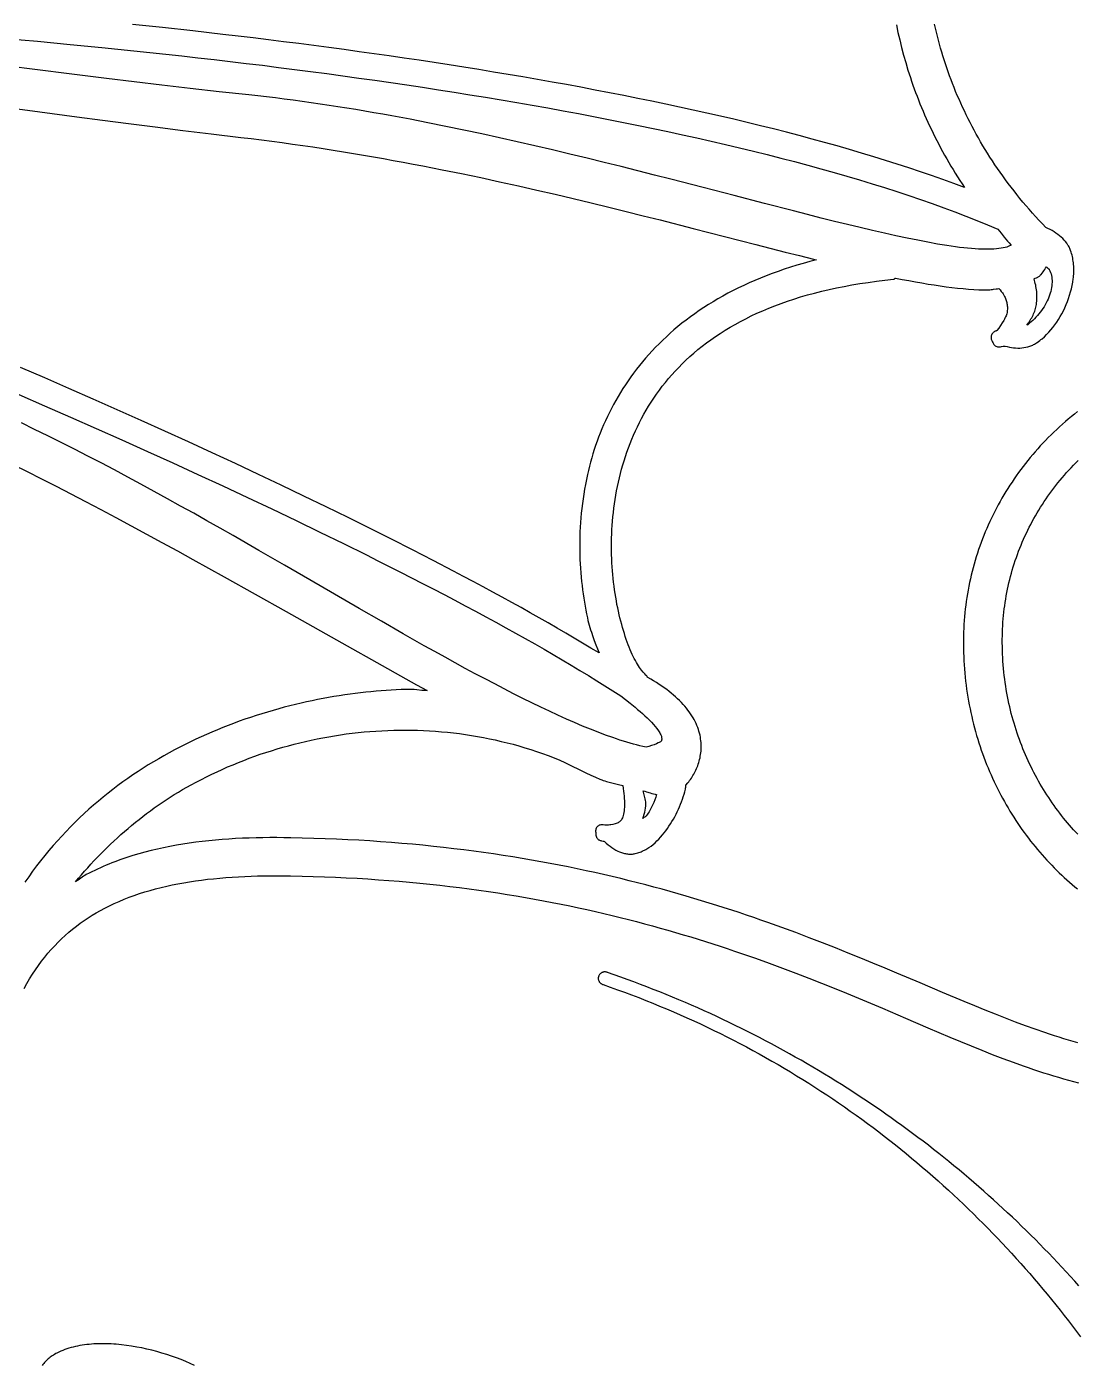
# Model space of a CAD drawing. Extents: x 0 to 113, y 52 to 137.
# Drawn here: x 66.96 to 89.82, y 90.98 to 120.08 of the extents above; entities that cross this region are included whole.
import ezdxf

# ---------------------------------------------------------------- set-up
doc = ezdxf.new("R2010")
doc.units = 0
doc.header["$MEASUREMENT"] = 0

msp = doc.modelspace()

# ---------------------------------------------------------------- linework, layer by layer
for points in [[(89.83, 97.991), (89.729, 98.019), (89.628, 98.049), (89.526, 98.08), (89.424, 98.111), (89.321, 98.144), (89.218, 98.178), (89.114, 98.213), (88.904, 98.286), (88.692, 98.362), (88.477, 98.442), (88.26, 98.526), (88.039, 98.613), (87.815, 98.702), (87.588, 98.795), (87.358, 98.89), (86.886, 99.088), (86.399, 99.293), (85.896, 99.505), (85.637, 99.613), (85.374, 99.723), (85.107, 99.833), (84.834, 99.943), (84.557, 100.054), (84.274, 100.165), (83.986, 100.276), (83.693, 100.387), (83.394, 100.497), (83.089, 100.606), (82.935, 100.66), (82.779, 100.714), (82.622, 100.768), (82.463, 100.821), (82.302, 100.874), (82.14, 100.926), (81.977, 100.978), (81.812, 101.03), (81.645, 101.081), (81.477, 101.132), (81.307, 101.182), (81.135, 101.232), (80.962, 101.281), (80.787, 101.329), (80.61, 101.377), (80.432, 101.424), (80.251, 101.47), (80.069, 101.516), (79.886, 101.561), (79.7, 101.605), (79.513, 101.649), (79.324, 101.691), (79.133, 101.733), (78.94, 101.774), (78.745, 101.814), (78.548, 101.853), (78.35, 101.891), (78.149, 101.928), (77.947, 101.964), (77.742, 101.999), (77.536, 102.033), (77.327, 102.065), (77.117, 102.097), (76.904, 102.128), (76.689, 102.157), (76.473, 102.185), (76.254, 102.212), (76.033, 102.238), (75.81, 102.262), (75.584, 102.285), (75.357, 102.307), (75.127, 102.327), (74.896, 102.346), (74.661, 102.364), (74.425, 102.38), (74.187, 102.394), (73.946, 102.407), (73.702, 102.419), (73.457, 102.429), (73.209, 102.437), (72.959, 102.444), (72.706, 102.449), (72.555, 102.451), (72.403, 102.452), (72.253, 102.452), (72.102, 102.45), (71.953, 102.448), (71.804, 102.443), (71.656, 102.438), (71.508, 102.43), (71.362, 102.422), (71.216, 102.411), (71.071, 102.399), (70.926, 102.385), (70.783, 102.37), (70.64, 102.352), (70.498, 102.333), (70.358, 102.311), (70.218, 102.288), (70.079, 102.262), (69.941, 102.234), (69.805, 102.204), (69.669, 102.172), (69.535, 102.137), (69.401, 102.1), (69.269, 102.061), (69.139, 102.019), (69.009, 101.974), (68.881, 101.927), (68.817, 101.902), (68.753, 101.877), (68.69, 101.851), (68.628, 101.824), (68.565, 101.797), (68.503, 101.769), (68.442, 101.74), (68.38, 101.71), (68.32, 101.68), (68.259, 101.649), (68.228, 101.632), (68.198, 101.613), (68.169, 101.593), (68.14, 101.572), (68.082, 101.53), (68.053, 101.51), (68.023, 101.491), (68.088, 101.568), (68.154, 101.645), (68.221, 101.721), (68.289, 101.797), (68.357, 101.872), (68.426, 101.947), (68.496, 102.02), (68.568, 102.094), (68.639, 102.166), (68.712, 102.238), (68.786, 102.309), (68.86, 102.379), (68.936, 102.449), (69.012, 102.518), (69.089, 102.586), (69.167, 102.653), (69.246, 102.719), (69.326, 102.785), (69.406, 102.849), (69.488, 102.913), (69.571, 102.976), (69.654, 103.038), (69.738, 103.099), (69.824, 103.159), (69.91, 103.218), (69.997, 103.276), (70.085, 103.333), (70.174, 103.389), (70.264, 103.443), (70.355, 103.497), (70.447, 103.55), (70.539, 103.601), (70.65, 103.661), (70.762, 103.719), (70.875, 103.776), (70.988, 103.831), (71.103, 103.885), (71.218, 103.937), (71.334, 103.989), (71.451, 104.038), (71.568, 104.086), (71.686, 104.133), (71.805, 104.178), (71.925, 104.222), (72.045, 104.264), (72.166, 104.304), (72.288, 104.343), (72.41, 104.381), (72.533, 104.417), (72.656, 104.451), (72.78, 104.484), (72.905, 104.515), (73.03, 104.545), (73.155, 104.573), (73.281, 104.599), (73.407, 104.624), (73.534, 104.647), (73.661, 104.668), (73.788, 104.688), (73.916, 104.706), (74.044, 104.722), (74.172, 104.737), (74.301, 104.75), (74.43, 104.761), (74.559, 104.77), (74.689, 104.778), (74.818, 104.784), (74.948, 104.788), (75.078, 104.79), (75.208, 104.791), (75.338, 104.79), (75.468, 104.787), (75.598, 104.782), (75.729, 104.775), (75.859, 104.766), (75.989, 104.756), (76.12, 104.744), (76.25, 104.729), (76.38, 104.713), (76.51, 104.695), (76.64, 104.675), (76.77, 104.653), (76.899, 104.63), (77.029, 104.604), (77.158, 104.576), (77.287, 104.546), (77.416, 104.515), (77.545, 104.481), (77.673, 104.445), (77.801, 104.407), (77.928, 104.368), (78.056, 104.326), (78.182, 104.282), (78.309, 104.236), (78.435, 104.188), (78.561, 104.138), (78.671, 104.085), (78.784, 104.03), (79.012, 103.918), (79.125, 103.864), (79.233, 103.813), (79.337, 103.766), (79.434, 103.724), (79.472, 103.71), (79.507, 103.697), (79.541, 103.685), (79.574, 103.675), (79.636, 103.658), (79.694, 103.644), (79.752, 103.631), (79.809, 103.618), (79.869, 103.603), (79.9, 103.594), (79.932, 103.584), (79.941, 103.524), (79.948, 103.466), (79.954, 103.409), (79.959, 103.355), (79.963, 103.302), (79.965, 103.252), (79.967, 103.203), (79.967, 103.157), (79.966, 103.113), (79.964, 103.072), (79.96, 103.033), (79.956, 102.997), (79.95, 102.963), (79.942, 102.933), (79.934, 102.905), (79.924, 102.88), (79.912, 102.858), (79.9, 102.839), (79.887, 102.823), (79.873, 102.809), (79.858, 102.796), (79.843, 102.785), (79.827, 102.775), (79.81, 102.766), (79.788, 102.758), (79.764, 102.752), (79.714, 102.739), (79.67, 102.731), (79.646, 102.727), (79.621, 102.724), (79.595, 102.722), (79.567, 102.723), (79.537, 102.725), (79.504, 102.731), (79.486, 102.733), (79.468, 102.733), (79.45, 102.731), (79.432, 102.726), (79.416, 102.72), (79.4, 102.711), (79.386, 102.7), (79.373, 102.687), (79.362, 102.672), (79.353, 102.655), (79.346, 102.638), (79.342, 102.62), (79.34, 102.601), (79.34, 102.583), (79.342, 102.564), (79.347, 102.546), (79.346, 102.534), (79.345, 102.523), (79.346, 102.512), (79.347, 102.5), (79.349, 102.489), (79.353, 102.479), (79.357, 102.468), (79.361, 102.458), (79.367, 102.448), (79.373, 102.439), (79.38, 102.431), (79.388, 102.422), (79.397, 102.415), (79.406, 102.408), (79.415, 102.402), (79.426, 102.397), (79.439, 102.391), (79.452, 102.387), (79.465, 102.384), (79.478, 102.382), (79.504, 102.377), (79.517, 102.374), (79.53, 102.37), (79.571, 102.333), (79.612, 102.298), (79.653, 102.265), (79.695, 102.235), (79.736, 102.208), (79.779, 102.183), (79.821, 102.161), (79.863, 102.142), (79.906, 102.126), (79.927, 102.119), (79.948, 102.113), (79.97, 102.108), (79.991, 102.104), (80.012, 102.1), (80.034, 102.097), (80.055, 102.095), (80.076, 102.094), (80.097, 102.094), (80.119, 102.095), (80.14, 102.096), (80.161, 102.099), (80.182, 102.102), (80.203, 102.106), (80.229, 102.113), (80.255, 102.12), (80.281, 102.128), (80.306, 102.137), (80.331, 102.147), (80.356, 102.158), (80.381, 102.17), (80.405, 102.182), (80.429, 102.195), (80.453, 102.209), (80.499, 102.238), (80.545, 102.27), (80.589, 102.305), (80.632, 102.342), (80.674, 102.381), (80.715, 102.422), (80.755, 102.465), (80.793, 102.51), (80.831, 102.556), (80.867, 102.603), (80.902, 102.652), (80.936, 102.701), (80.969, 102.751), (81.001, 102.803), (81.032, 102.855), (81.061, 102.908), (81.089, 102.961), (81.116, 103.015), (81.141, 103.07), (81.165, 103.124), (81.188, 103.179), (81.21, 103.234), (81.23, 103.288), (81.248, 103.343), (81.265, 103.397), (81.281, 103.451), (81.295, 103.505), (81.298, 103.516), (81.299, 103.527), (81.3, 103.549), (81.301, 103.57), (81.302, 103.581), (81.304, 103.592), (81.345, 103.641), (81.365, 103.666), (81.385, 103.692), (81.404, 103.719), (81.423, 103.746), (81.441, 103.773), (81.458, 103.802), (81.475, 103.831), (81.491, 103.86), (81.507, 103.891), (81.522, 103.921), (81.536, 103.953), (81.549, 103.985), (81.562, 104.017), (81.573, 104.05), (81.584, 104.083), (81.594, 104.117), (81.603, 104.152), (81.611, 104.187), (81.618, 104.222), (81.624, 104.258), (81.629, 104.294), (81.633, 104.331), (81.635, 104.368), (81.637, 104.405), (81.637, 104.443), (81.636, 104.482), (81.634, 104.521), (81.63, 104.56), (81.625, 104.599), (81.619, 104.639), (81.611, 104.681), (81.601, 104.723), (81.589, 104.765), (81.576, 104.807), (81.561, 104.849), (81.544, 104.891), (81.525, 104.933), (81.505, 104.975), (81.483, 105.018), (81.459, 105.06), (81.434, 105.101), (81.406, 105.143), (81.377, 105.185), (81.346, 105.227), (81.314, 105.268), (81.279, 105.309), (81.243, 105.35), (81.205, 105.391), (81.165, 105.432), (81.123, 105.472), (81.079, 105.513), (81.034, 105.552), (80.986, 105.592), (80.937, 105.631), (80.886, 105.67), (80.833, 105.709), (80.778, 105.747), (80.721, 105.785), (80.662, 105.822), (80.601, 105.859), (80.539, 105.895), (80.474, 105.932), (80.47, 105.936), (80.466, 105.942), (80.462, 105.954), (80.459, 105.961), (80.457, 105.966), (80.453, 105.972), (80.448, 105.975), (80.442, 105.98), (80.433, 105.988), (80.409, 106.012), (80.377, 106.048), (80.339, 106.095), (80.318, 106.123), (80.297, 106.154), (80.274, 106.187), (80.251, 106.222), (80.228, 106.26), (80.205, 106.301), (80.182, 106.344), (80.16, 106.389), (80.137, 106.436), (80.115, 106.486), (80.093, 106.537), (80.071, 106.591), (80.049, 106.647), (80.028, 106.705), (80.007, 106.764), (79.986, 106.826), (79.965, 106.889), (79.945, 106.954), (79.926, 107.02), (79.907, 107.088), (79.888, 107.157), (79.87, 107.228), (79.853, 107.3), (79.836, 107.374), (79.82, 107.448), (79.805, 107.524), (79.791, 107.601), (79.777, 107.679), (79.765, 107.759), (79.753, 107.839), (79.742, 107.921), (79.732, 108.004), (79.723, 108.087), (79.714, 108.172), (79.707, 108.257), (79.701, 108.343), (79.696, 108.43), (79.692, 108.518), (79.689, 108.607), (79.687, 108.696), (79.687, 108.785), (79.687, 108.876), (79.689, 108.967), (79.692, 109.058), (79.696, 109.15), (79.702, 109.242), (79.709, 109.335), (79.717, 109.428), (79.727, 109.521), (79.738, 109.615), (79.751, 109.709), (79.765, 109.802), (79.78, 109.896), (79.797, 109.991), (79.816, 110.085), (79.836, 110.179), (79.858, 110.273), (79.881, 110.367), (79.906, 110.461), (79.933, 110.555), (79.961, 110.648), (79.991, 110.742), (80.022, 110.835), (80.056, 110.928), (80.091, 111.021), (80.128, 111.113), (80.167, 111.205), (80.207, 111.297), (80.25, 111.388), (80.295, 111.479), (80.341, 111.569), (80.39, 111.659), (80.441, 111.748), (80.494, 111.836), (80.549, 111.924), (80.606, 112.011), (80.666, 112.097), (80.727, 112.183), (80.791, 112.268), (80.858, 112.352), (80.926, 112.435), (80.997, 112.517), (81.071, 112.598), (81.147, 112.678), (81.225, 112.757), (81.306, 112.835), (81.39, 112.912), (81.476, 112.988), (81.565, 113.063), (81.656, 113.136), (81.751, 113.208), (81.848, 113.279), (81.947, 113.349), (82.05, 113.417), (82.155, 113.484), (82.264, 113.549), (82.375, 113.613), (82.489, 113.675), (82.606, 113.736), (82.726, 113.796), (82.85, 113.853), (82.976, 113.909), (83.106, 113.964), (83.238, 114.016), (83.374, 114.067), (83.513, 114.116), (83.656, 114.163), (83.801, 114.209), (83.951, 114.252), (84.103, 114.293), (84.259, 114.333), (84.418, 114.37), (84.581, 114.406), (84.747, 114.439), (84.917, 114.47), (85.091, 114.499), (85.268, 114.526), (85.449, 114.551), (85.633, 114.573), (85.822, 114.593), (85.828, 114.594), (85.834, 114.597), (85.839, 114.601), (85.844, 114.605), (85.853, 114.614), (85.859, 114.618), (85.865, 114.619), (86.011, 114.591), (86.155, 114.564), (86.296, 114.538), (86.436, 114.513), (86.572, 114.49), (86.707, 114.469), (86.838, 114.449), (86.967, 114.431), (87.093, 114.415), (87.216, 114.401), (87.336, 114.389), (87.452, 114.379), (87.565, 114.372), (87.675, 114.367), (87.781, 114.364), (87.884, 114.364), (87.914, 114.366), (87.943, 114.368), (87.972, 114.372), (87.999, 114.376), (88.054, 114.384), (88.082, 114.388), (88.111, 114.391), (88.139, 114.36), (88.166, 114.329), (88.179, 114.313), (88.191, 114.296), (88.204, 114.278), (88.216, 114.259), (88.237, 114.219), (88.247, 114.198), (88.256, 114.177), (88.264, 114.156), (88.272, 114.134), (88.278, 114.112), (88.284, 114.089), (88.289, 114.066), (88.293, 114.042), (88.296, 114.018), (88.298, 113.994), (88.299, 113.968), (88.299, 113.943), (88.297, 113.916), (88.294, 113.89), (88.291, 113.868), (88.285, 113.845), (88.278, 113.822), (88.269, 113.799), (88.258, 113.774), (88.246, 113.749), (88.233, 113.724), (88.218, 113.698), (88.185, 113.644), (88.149, 113.589), (88.109, 113.533), (88.067, 113.476), (88.062, 113.474), (88.058, 113.472), (88.055, 113.469), (88.05, 113.467), (88.033, 113.462), (88.018, 113.455), (88.003, 113.446), (87.991, 113.436), (87.979, 113.424), (87.969, 113.41), (87.96, 113.396), (87.953, 113.38), (87.949, 113.363), (87.946, 113.346), (87.945, 113.328), (87.946, 113.311), (87.949, 113.294), (87.954, 113.278), (87.962, 113.262), (87.971, 113.248), (87.971, 113.239), (87.971, 113.23), (87.98, 113.23), (87.98, 113.221), (87.986, 113.203), (87.995, 113.187), (88.006, 113.172), (88.019, 113.158), (88.033, 113.147), (88.049, 113.137), (88.066, 113.13), (88.085, 113.125), (88.095, 113.123), (88.106, 113.122), (88.126, 113.123), (88.147, 113.125), (88.168, 113.129), (88.209, 113.138), (88.23, 113.141), (88.251, 113.142), (88.296, 113.13), (88.341, 113.119), (88.387, 113.11), (88.432, 113.104), (88.477, 113.099), (88.523, 113.097), (88.567, 113.098), (88.612, 113.1), (88.656, 113.106), (88.7, 113.114), (88.743, 113.124), (88.786, 113.138), (88.828, 113.154), (88.849, 113.163), (88.869, 113.173), (88.89, 113.184), (88.91, 113.196), (88.93, 113.208), (88.95, 113.221), (88.976, 113.24), (89.002, 113.26), (89.028, 113.28), (89.054, 113.301), (89.104, 113.345), (89.152, 113.392), (89.199, 113.441), (89.245, 113.493), (89.289, 113.547), (89.331, 113.603), (89.372, 113.661), (89.411, 113.721), (89.448, 113.782), (89.484, 113.845), (89.517, 113.909), (89.548, 113.975), (89.578, 114.042), (89.605, 114.109), (89.63, 114.178), (89.653, 114.247), (89.674, 114.317), (89.692, 114.387), (89.708, 114.458), (89.721, 114.529), (89.731, 114.6), (89.735, 114.635), (89.738, 114.671), (89.741, 114.706), (89.743, 114.741), (89.744, 114.777), (89.744, 114.812), (89.743, 114.847), (89.741, 114.881), (89.739, 114.916), (89.736, 114.95), (89.731, 114.985), (89.726, 115.019), (89.72, 115.052), (89.713, 115.086), (89.705, 115.119), (89.696, 115.152), (89.686, 115.185), (89.675, 115.217), (89.667, 115.239), (89.658, 115.259), (89.649, 115.28), (89.639, 115.3), (89.628, 115.319), (89.616, 115.338), (89.592, 115.376), (89.564, 115.412), (89.535, 115.446), (89.503, 115.479), (89.469, 115.511), (89.433, 115.541), (89.395, 115.57), (89.355, 115.598), (89.314, 115.625), (89.271, 115.65), (89.226, 115.674), (89.18, 115.697), (89.133, 115.719), (89.059, 115.797), (88.985, 115.876), (88.913, 115.955), (88.843, 116.034), (88.773, 116.114), (88.704, 116.193), (88.637, 116.273), (88.571, 116.353), (88.506, 116.434), (88.443, 116.514), (88.38, 116.595), (88.319, 116.676), (88.258, 116.758), (88.199, 116.839), (88.141, 116.921), (88.084, 117.003), (88.028, 117.085), (87.974, 117.167), (87.92, 117.25), (87.868, 117.332), (87.816, 117.415), (87.766, 117.498), (87.717, 117.581), (87.669, 117.665), (87.622, 117.748), (87.576, 117.832), (87.531, 117.916), (87.487, 118), (87.444, 118.084), (87.402, 118.168), (87.362, 118.253), (87.322, 118.337), (87.283, 118.422), (87.246, 118.507), (87.209, 118.592), (87.173, 118.677), (87.139, 118.762), (87.105, 118.848), (87.072, 118.933), (87.04, 119.019), (87.01, 119.105), (86.98, 119.19), (86.951, 119.276), (86.923, 119.362), (86.896, 119.448), (86.87, 119.534), (86.845, 119.621), (86.821, 119.707), (86.797, 119.793), (86.775, 119.88), (86.754, 119.966), (86.733, 120.053), (86.714, 120.14)], [(85.884, 120.126), (85.918, 119.962), (85.956, 119.797), (85.997, 119.633), (86.04, 119.469), (86.087, 119.306), (86.136, 119.142), (86.162, 119.061), (86.189, 118.979), (86.216, 118.898), (86.244, 118.817), (86.273, 118.735), (86.303, 118.654), (86.333, 118.573), (86.365, 118.492), (86.397, 118.411), (86.43, 118.331), (86.464, 118.25), (86.498, 118.17), (86.533, 118.089), (86.57, 118.009), (86.607, 117.929), (86.645, 117.849), (86.683, 117.769), (86.723, 117.689), (86.763, 117.609), (86.804, 117.53), (86.846, 117.451), (86.889, 117.371), (86.933, 117.292), (86.978, 117.213), (87.023, 117.135), (87.07, 117.056), (87.117, 116.978), (87.165, 116.899), (87.214, 116.821), (87.264, 116.743), (87.315, 116.666), (87.366, 116.588), (87.132, 116.675), (86.893, 116.762), (86.651, 116.847), (86.406, 116.931), (86.157, 117.014), (85.904, 117.096), (85.649, 117.177), (85.39, 117.257), (85.128, 117.336), (84.863, 117.414), (84.594, 117.491), (84.323, 117.567), (84.049, 117.642), (83.772, 117.716), (83.493, 117.789), (83.21, 117.861), (82.926, 117.932), (82.638, 118.002), (82.349, 118.071), (82.056, 118.139), (81.762, 118.206), (81.465, 118.272), (81.166, 118.337), (80.866, 118.401), (80.563, 118.464), (80.258, 118.527), (79.951, 118.588), (79.643, 118.649), (79.332, 118.708), (79.021, 118.767), (78.707, 118.825), (78.392, 118.882), (78.076, 118.938), (77.758, 118.993), (77.439, 119.047), (77.119, 119.1), (76.798, 119.153), (76.476, 119.204), (76.152, 119.255), (75.828, 119.305), (75.503, 119.354), (75.177, 119.402), (74.85, 119.45), (74.523, 119.496), (74.195, 119.542), (73.867, 119.587), (73.539, 119.631), (73.21, 119.674), (72.88, 119.717), (72.551, 119.759), (72.221, 119.8), (71.892, 119.84), (71.562, 119.879), (71.233, 119.918), (70.575, 119.993), (69.918, 120.065), (69.263, 120.134)], [(66.486, 119.831), (67.194, 119.768), (67.908, 119.701), (68.599, 119.633), (68.945, 119.598), (69.293, 119.563), (69.641, 119.526), (69.99, 119.488), (70.339, 119.45), (70.689, 119.41), (71.039, 119.37), (71.389, 119.329), (71.74, 119.287), (72.09, 119.245), (72.44, 119.201), (72.79, 119.156), (73.14, 119.111), (73.49, 119.064), (73.839, 119.017), (74.188, 118.969), (74.536, 118.92), (74.883, 118.87), (75.23, 118.819), (75.575, 118.767), (75.92, 118.714), (76.264, 118.66), (76.606, 118.606), (76.947, 118.55), (77.287, 118.493), (77.626, 118.436), (77.963, 118.377), (78.298, 118.318), (78.632, 118.257), (78.964, 118.196), (79.294, 118.133), (79.622, 118.07), (79.948, 118.005), (80.271, 117.94), (80.593, 117.873), (80.912, 117.806), (81.229, 117.737), (81.543, 117.668), (81.855, 117.597), (82.164, 117.526), (82.47, 117.453), (82.773, 117.38), (83.073, 117.305), (83.371, 117.229), (83.665, 117.153), (83.955, 117.075), (84.243, 116.996), (84.527, 116.916), (84.807, 116.835), (85.084, 116.753), (85.357, 116.67), (85.627, 116.585), (85.892, 116.5), (86.154, 116.414), (86.411, 116.326), (86.665, 116.238), (86.914, 116.148), (87.158, 116.057), (87.398, 115.965), (87.634, 115.872), (87.865, 115.778), (88.092, 115.682), (88.127, 115.64), (88.161, 115.597), (88.229, 115.51), (88.263, 115.467), (88.298, 115.424), (88.334, 115.382), (88.371, 115.339), (88.371, 115.338), (88.371, 115.335), (88.372, 115.332), (88.371, 115.331), (88.346, 115.318), (88.317, 115.305), (88.284, 115.294), (88.247, 115.284), (88.205, 115.275), (88.16, 115.267), (88.111, 115.26), (88.059, 115.254), (88.003, 115.25), (87.943, 115.247), (87.88, 115.246), (87.813, 115.245), (87.743, 115.247), (87.67, 115.25), (87.594, 115.254), (87.515, 115.26), (87.433, 115.268), (87.348, 115.277), (87.26, 115.287), (87.169, 115.299), (87.076, 115.313), (86.98, 115.327), (86.881, 115.343), (86.779, 115.36), (86.568, 115.398), (86.347, 115.44), (86.116, 115.487), (85.875, 115.538), (85.625, 115.594), (85.367, 115.653), (85.099, 115.716), (84.823, 115.782), (84.54, 115.852), (84.248, 115.925), (83.95, 116), (83.644, 116.078), (83.013, 116.241), (82.356, 116.412), (81.677, 116.588), (80.978, 116.769), (80.621, 116.86), (80.26, 116.952), (79.894, 117.043), (79.526, 117.135), (79.153, 117.226), (78.778, 117.317), (78.399, 117.407), (78.018, 117.496), (77.635, 117.584), (77.25, 117.67), (76.862, 117.754), (76.474, 117.837), (76.084, 117.918), (75.693, 117.996), (75.302, 118.072), (74.91, 118.145), (74.714, 118.18), (74.518, 118.215), (74.322, 118.249), (74.126, 118.282), (73.931, 118.314), (73.735, 118.345), (73.54, 118.375), (73.345, 118.404), (73.15, 118.433), (72.955, 118.46), (72.761, 118.487), (72.567, 118.512), (72.374, 118.536), (72.181, 118.559), (71.988, 118.581), (71.796, 118.602), (71.151, 118.671), (70.52, 118.741), (69.903, 118.813), (69.297, 118.885), (68.702, 118.957), (68.116, 119.03), (66.965, 119.175), (65.832, 119.318)], [(65.935, 118.41), (66.981, 118.27), (68.055, 118.126), (68.609, 118.053), (69.175, 117.98), (69.758, 117.905), (70.358, 117.83), (70.978, 117.755), (71.621, 117.678), (71.847, 117.652), (72.073, 117.624), (72.298, 117.595), (72.522, 117.565), (72.745, 117.534), (72.968, 117.502), (73.19, 117.47), (73.411, 117.436), (73.632, 117.402), (73.852, 117.366), (74.071, 117.33), (74.289, 117.294), (74.507, 117.256), (74.724, 117.218), (74.939, 117.179), (75.154, 117.139), (75.368, 117.099), (75.581, 117.058), (76.005, 116.975), (76.424, 116.89), (76.84, 116.803), (77.252, 116.714), (77.659, 116.624), (78.061, 116.533), (78.459, 116.441), (78.853, 116.349), (79.241, 116.256), (79.625, 116.162), (80.003, 116.069), (80.376, 115.976), (80.743, 115.883), (81.461, 115.7), (82.823, 115.35), (83.466, 115.186), (83.777, 115.107), (84.081, 115.032), (84.112, 115.023), (84.142, 115.014), (83.997, 114.977), (83.855, 114.938), (83.715, 114.897), (83.577, 114.855), (83.442, 114.811), (83.309, 114.765), (83.179, 114.718), (83.05, 114.67), (82.925, 114.62), (82.801, 114.568), (82.68, 114.515), (82.561, 114.461), (82.445, 114.405), (82.331, 114.348), (82.219, 114.289), (82.109, 114.229), (82.002, 114.168), (81.896, 114.106), (81.793, 114.042), (81.692, 113.977), (81.593, 113.911), (81.497, 113.844), (81.402, 113.776), (81.31, 113.706), (81.219, 113.636), (81.131, 113.564), (81.045, 113.492), (80.961, 113.418), (80.879, 113.344), (80.799, 113.268), (80.721, 113.192), (80.645, 113.115), (80.571, 113.037), (80.498, 112.958), (80.428, 112.878), (80.36, 112.798), (80.293, 112.717), (80.229, 112.635), (80.166, 112.552), (80.105, 112.469), (80.046, 112.385), (79.989, 112.301), (79.934, 112.216), (79.88, 112.13), (79.829, 112.044), (79.779, 111.957), (79.73, 111.87), (79.684, 111.783), (79.639, 111.695), (79.596, 111.607), (79.555, 111.518), (79.515, 111.429), (79.477, 111.34), (79.44, 111.25), (79.405, 111.16), (79.372, 111.07), (79.34, 110.98), (79.31, 110.889), (79.282, 110.799), (79.255, 110.708), (79.229, 110.617), (79.205, 110.526), (79.183, 110.436), (79.162, 110.345), (79.139, 110.239), (79.118, 110.134), (79.099, 110.029), (79.082, 109.924), (79.066, 109.82), (79.052, 109.716), (79.04, 109.612), (79.029, 109.508), (79.019, 109.405), (79.012, 109.302), (79.005, 109.2), (79, 109.098), (78.997, 108.997), (78.995, 108.896), (78.994, 108.796), (78.995, 108.697), (78.997, 108.599), (79, 108.501), (79.005, 108.404), (79.011, 108.308), (79.017, 108.212), (79.025, 108.118), (79.035, 108.024), (79.045, 107.932), (79.056, 107.841), (79.068, 107.75), (79.082, 107.661), (79.096, 107.573), (79.111, 107.486), (79.127, 107.4), (79.144, 107.315), (79.162, 107.232), (79.174, 107.177), (79.188, 107.123), (79.202, 107.071), (79.216, 107.021), (79.231, 106.971), (79.247, 106.923), (79.279, 106.828), (79.312, 106.736), (79.346, 106.646), (79.415, 106.467), (79.238, 106.574), (79.058, 106.682), (78.875, 106.791), (78.689, 106.9), (78.501, 107.009), (78.309, 107.12), (78.114, 107.23), (77.917, 107.342), (77.717, 107.454), (77.514, 107.566), (77.309, 107.678), (77.102, 107.792), (76.891, 107.905), (76.679, 108.019), (76.464, 108.133), (76.247, 108.248), (75.806, 108.478), (75.356, 108.71), (74.898, 108.942), (74.432, 109.176), (73.96, 109.41), (73.48, 109.644), (72.994, 109.879), (72.502, 110.115), (72.005, 110.35), (71.503, 110.586), (70.996, 110.821), (70.484, 111.056), (69.969, 111.29), (69.451, 111.524), (68.93, 111.757), (68.407, 111.989), (67.881, 112.22), (67.355, 112.449), (66.827, 112.678)], [(66.789, 112.085), (67.352, 111.841), (67.915, 111.595), (68.475, 111.348), (69.033, 111.1), (69.588, 110.851), (70.139, 110.601), (70.687, 110.351), (71.229, 110.1), (71.767, 109.849), (72.299, 109.598), (72.824, 109.347), (73.342, 109.097), (73.853, 108.847), (74.356, 108.598), (74.604, 108.474), (74.85, 108.35), (75.093, 108.227), (75.335, 108.104), (75.573, 107.981), (75.809, 107.859), (76.043, 107.737), (76.274, 107.615), (76.502, 107.494), (76.727, 107.374), (76.949, 107.254), (77.169, 107.135), (77.385, 107.016), (77.598, 106.897), (77.808, 106.78), (78.015, 106.663), (78.219, 106.547), (78.419, 106.431), (78.615, 106.316), (78.808, 106.202), (78.997, 106.089), (79.183, 105.976), (79.365, 105.865), (79.543, 105.754), (79.717, 105.644), (79.887, 105.535), (80.09, 105.374), (80.199, 105.286), (80.254, 105.24), (80.308, 105.194), (80.362, 105.148), (80.414, 105.101), (80.464, 105.054), (80.512, 105.007), (80.558, 104.96), (80.6, 104.913), (80.639, 104.868), (80.673, 104.822), (80.707, 104.775), (80.721, 104.753), (80.734, 104.731), (80.746, 104.711), (80.756, 104.691), (80.764, 104.673), (80.77, 104.655), (80.774, 104.639), (80.776, 104.624), (80.778, 104.611), (80.778, 104.599), (80.778, 104.587), (80.776, 104.577), (80.773, 104.567), (80.77, 104.559), (80.765, 104.552), (80.758, 104.544), (80.748, 104.537), (80.735, 104.528), (80.72, 104.52), (80.702, 104.511), (80.662, 104.492), (80.613, 104.473), (80.559, 104.454), (80.5, 104.436), (80.438, 104.418), (80.37, 104.433), (80.302, 104.449), (80.232, 104.467), (80.162, 104.486), (80.09, 104.506), (80.017, 104.528), (79.943, 104.551), (79.867, 104.575), (79.791, 104.6), (79.714, 104.626), (79.556, 104.682), (79.393, 104.743), (79.227, 104.809), (79.056, 104.878), (78.882, 104.953), (78.703, 105.031), (78.521, 105.113), (78.335, 105.199), (78.145, 105.289), (77.952, 105.383), (77.755, 105.48), (77.555, 105.581), (77.351, 105.685), (77.144, 105.793), (76.935, 105.903), (76.721, 106.017), (76.505, 106.133), (76.287, 106.253), (76.065, 106.375), (75.84, 106.499), (75.613, 106.626), (75.151, 106.887), (74.679, 107.157), (74.199, 107.434), (73.121, 108.059), (72.571, 108.378), (72.014, 108.699), (71.451, 109.021), (71.168, 109.182), (70.884, 109.343), (70.598, 109.504), (70.312, 109.663), (70.025, 109.822), (69.737, 109.98), (69.449, 110.137), (69.16, 110.293), (68.871, 110.447), (68.582, 110.599), (68.292, 110.75), (68.003, 110.898), (67.713, 111.044), (67.424, 111.188), (67.135, 111.33), (66.847, 111.469)], [(89.823, 111.717), (89.756, 111.663), (89.69, 111.609), (89.624, 111.554), (89.56, 111.498), (89.496, 111.442), (89.433, 111.385), (89.371, 111.328), (89.309, 111.269), (89.249, 111.21), (89.189, 111.151), (89.13, 111.091), (89.072, 111.03), (89.015, 110.968), (88.959, 110.906), (88.904, 110.843), (88.849, 110.78), (88.796, 110.716), (88.743, 110.652), (88.691, 110.587), (88.64, 110.521), (88.59, 110.455), (88.541, 110.388), (88.493, 110.321), (88.446, 110.253), (88.399, 110.185), (88.354, 110.116), (88.309, 110.046), (88.266, 109.976), (88.223, 109.906), (88.181, 109.835), (88.141, 109.764), (88.101, 109.692), (88.062, 109.619), (88.024, 109.546), (87.987, 109.473), (87.951, 109.399), (87.916, 109.325), (87.882, 109.25), (87.849, 109.175), (87.817, 109.099), (87.786, 109.023), (87.756, 108.947), (87.727, 108.87), (87.699, 108.793), (87.672, 108.715), (87.646, 108.637), (87.621, 108.559), (87.597, 108.48), (87.574, 108.401), (87.553, 108.321), (87.532, 108.241), (87.512, 108.161), (87.493, 108.08), (87.476, 107.999), (87.459, 107.918), (87.444, 107.836), (87.429, 107.755), (87.416, 107.672), (87.404, 107.59), (87.393, 107.507), (87.382, 107.424), (87.374, 107.34), (87.366, 107.257), (87.359, 107.173), (87.353, 107.089), (87.349, 107.004), (87.345, 106.919), (87.343, 106.834), (87.342, 106.749), (87.342, 106.658), (87.343, 106.567), (87.345, 106.477), (87.348, 106.387), (87.353, 106.297), (87.358, 106.208), (87.364, 106.119), (87.372, 106.031), (87.381, 105.943), (87.39, 105.855), (87.401, 105.768), (87.412, 105.681), (87.425, 105.595), (87.439, 105.509), (87.453, 105.423), (87.469, 105.338), (87.486, 105.254), (87.503, 105.17), (87.522, 105.086), (87.541, 105.003), (87.562, 104.921), (87.583, 104.838), (87.606, 104.757), (87.629, 104.676), (87.653, 104.595), (87.678, 104.515), (87.704, 104.435), (87.731, 104.356), (87.759, 104.278), (87.787, 104.2), (87.816, 104.122), (87.847, 104.045), (87.878, 103.969), (87.91, 103.893), (87.943, 103.818), (87.976, 103.743), (88.01, 103.669), (88.046, 103.595), (88.081, 103.522), (88.118, 103.45), (88.156, 103.378), (88.194, 103.307), (88.233, 103.237), (88.273, 103.167), (88.313, 103.098), (88.354, 103.029), (88.396, 102.961), (88.439, 102.894), (88.482, 102.827), (88.526, 102.761), (88.571, 102.695), (88.616, 102.631), (88.662, 102.566), (88.709, 102.503), (88.756, 102.44), (88.804, 102.378), (88.852, 102.317), (88.902, 102.256), (88.951, 102.196), (89.002, 102.137), (89.053, 102.079), (89.104, 102.021), (89.156, 101.964), (89.209, 101.908), (89.262, 101.852), (89.316, 101.797), (89.37, 101.743), (89.425, 101.69), (89.481, 101.637), (89.537, 101.585), (89.593, 101.534), (89.65, 101.484), (89.707, 101.435), (89.765, 101.386), (89.823, 101.338)], [(89.831, 102.524), (89.785, 102.573), (89.74, 102.622), (89.695, 102.672), (89.651, 102.723), (89.607, 102.774), (89.563, 102.826), (89.52, 102.879), (89.478, 102.932), (89.436, 102.986), (89.395, 103.041), (89.354, 103.096), (89.314, 103.151), (89.274, 103.208), (89.235, 103.265), (89.197, 103.322), (89.159, 103.38), (89.121, 103.439), (89.084, 103.498), (89.048, 103.558), (89.013, 103.618), (88.978, 103.679), (88.943, 103.741), (88.91, 103.803), (88.877, 103.865), (88.844, 103.928), (88.813, 103.992), (88.782, 104.056), (88.751, 104.121), (88.722, 104.186), (88.693, 104.252), (88.665, 104.318), (88.637, 104.385), (88.61, 104.453), (88.584, 104.52), (88.559, 104.589), (88.534, 104.658), (88.511, 104.727), (88.487, 104.797), (88.465, 104.867), (88.444, 104.938), (88.423, 105.009), (88.403, 105.081), (88.384, 105.153), (88.366, 105.225), (88.349, 105.298), (88.332, 105.372), (88.316, 105.446), (88.302, 105.52), (88.288, 105.595), (88.275, 105.67), (88.262, 105.746), (88.251, 105.822), (88.241, 105.898), (88.231, 105.975), (88.222, 106.053), (88.215, 106.13), (88.208, 106.208), (88.202, 106.287), (88.197, 106.366), (88.193, 106.445), (88.191, 106.525), (88.189, 106.605), (88.188, 106.685), (88.188, 106.766), (88.189, 106.84), (88.191, 106.914), (88.194, 106.987), (88.197, 107.061), (88.202, 107.134), (88.208, 107.207), (88.215, 107.279), (88.222, 107.352), (88.231, 107.424), (88.241, 107.496), (88.251, 107.568), (88.262, 107.64), (88.275, 107.711), (88.288, 107.782), (88.302, 107.853), (88.317, 107.923), (88.333, 107.993), (88.35, 108.063), (88.368, 108.133), (88.387, 108.202), (88.406, 108.271), (88.427, 108.34), (88.448, 108.408), (88.471, 108.476), (88.494, 108.544), (88.518, 108.611), (88.543, 108.678), (88.569, 108.744), (88.595, 108.811), (88.623, 108.877), (88.651, 108.942), (88.681, 109.007), (88.711, 109.072), (88.742, 109.137), (88.774, 109.201), (88.807, 109.264), (88.84, 109.327), (88.875, 109.39), (88.91, 109.452), (88.946, 109.514), (88.983, 109.576), (89.021, 109.637), (89.06, 109.698), (89.099, 109.758), (89.139, 109.817), (89.181, 109.877), (89.222, 109.935), (89.265, 109.994), (89.309, 110.052), (89.353, 110.109), (89.398, 110.166), (89.444, 110.222), (89.491, 110.278), (89.539, 110.333), (89.587, 110.388), (89.636, 110.442), (89.686, 110.496), (89.737, 110.549), (89.788, 110.602), (89.84, 110.654)], [(66.661, 110.563), (66.97, 110.411), (67.283, 110.255), (67.6, 110.094), (67.921, 109.929), (68.245, 109.76), (68.572, 109.588), (68.902, 109.413), (69.234, 109.235), (69.568, 109.054), (69.904, 108.871), (70.241, 108.687), (70.579, 108.5), (71.256, 108.124), (71.932, 107.746), (72.606, 107.367), (73.932, 106.62), (74.579, 106.257), (75.212, 105.904), (75.445, 105.775), (75.676, 105.649), (75.616, 105.651), (75.559, 105.655), (75.448, 105.665), (75.392, 105.67), (75.335, 105.674), (75.275, 105.676), (75.212, 105.675), (75.107, 105.672), (75.001, 105.667), (74.893, 105.661), (74.785, 105.654), (74.675, 105.646), (74.564, 105.637), (74.453, 105.626), (74.34, 105.615), (74.226, 105.602), (74.112, 105.588), (73.997, 105.572), (73.881, 105.556), (73.764, 105.538), (73.647, 105.518), (73.529, 105.498), (73.41, 105.476), (73.291, 105.453), (73.172, 105.429), (73.051, 105.403), (72.931, 105.376), (72.81, 105.347), (72.688, 105.317), (72.567, 105.286), (72.445, 105.253), (72.323, 105.219), (72.2, 105.183), (72.078, 105.146), (71.955, 105.107), (71.832, 105.067), (71.709, 105.025), (71.587, 104.982), (71.464, 104.937), (71.346, 104.892), (71.228, 104.846), (71.11, 104.798), (70.993, 104.749), (70.875, 104.698), (70.758, 104.646), (70.641, 104.592), (70.525, 104.536), (70.408, 104.479), (70.293, 104.42), (70.177, 104.36), (70.062, 104.297), (69.948, 104.234), (69.834, 104.168), (69.721, 104.101), (69.608, 104.032), (69.496, 103.962), (69.385, 103.889), (69.274, 103.815), (69.164, 103.74), (69.055, 103.662), (68.947, 103.583), (68.839, 103.502), (68.733, 103.419), (68.627, 103.334), (68.522, 103.247), (68.419, 103.159), (68.316, 103.069), (68.215, 102.977), (68.114, 102.883), (68.015, 102.787), (67.917, 102.689), (67.82, 102.589), (67.724, 102.487), (67.63, 102.384), (67.537, 102.278), (67.445, 102.171), (67.355, 102.061), (67.266, 101.95), (67.178, 101.836), (67.092, 101.721), (67.008, 101.603), (66.925, 101.483)], [(66.905, 99.175), (66.964, 99.281), (67.025, 99.383), (67.088, 99.482), (67.152, 99.579), (67.218, 99.673), (67.286, 99.763), (67.355, 99.851), (67.425, 99.937), (67.497, 100.019), (67.571, 100.1), (67.646, 100.177), (67.722, 100.252), (67.8, 100.324), (67.879, 100.394), (67.96, 100.461), (68.043, 100.526), (68.126, 100.589), (68.212, 100.65), (68.298, 100.708), (68.386, 100.763), (68.476, 100.817), (68.567, 100.869), (68.659, 100.918), (68.762, 100.97), (68.867, 101.02), (68.974, 101.067), (69.082, 101.112), (69.192, 101.155), (69.304, 101.196), (69.417, 101.235), (69.532, 101.271), (69.649, 101.306), (69.767, 101.338), (69.887, 101.369), (70.008, 101.397), (70.13, 101.424), (70.254, 101.449), (70.38, 101.472), (70.507, 101.493), (70.635, 101.512), (70.765, 101.53), (70.896, 101.546), (71.028, 101.56), (71.161, 101.573), (71.296, 101.585), (71.432, 101.594), (71.569, 101.603), (71.707, 101.61), (71.846, 101.615), (71.987, 101.62), (72.128, 101.622), (72.271, 101.624), (72.415, 101.624), (72.559, 101.624), (72.705, 101.622), (72.952, 101.617), (73.196, 101.61), (73.438, 101.602), (73.678, 101.592), (73.916, 101.581), (74.151, 101.568), (74.384, 101.554), (74.614, 101.538), (74.843, 101.521), (75.069, 101.503), (75.293, 101.483), (75.514, 101.462), (75.734, 101.44), (75.951, 101.416), (76.166, 101.391), (76.379, 101.365), (76.59, 101.338), (76.799, 101.31), (77.006, 101.28), (77.211, 101.249), (77.414, 101.217), (77.614, 101.185), (77.813, 101.151), (78.01, 101.116), (78.205, 101.08), (78.398, 101.043), (78.589, 101.005), (78.779, 100.966), (78.966, 100.927), (79.152, 100.886), (79.335, 100.845), (79.517, 100.803), (79.698, 100.76), (79.876, 100.716), (80.053, 100.671), (80.228, 100.626), (80.402, 100.58), (80.574, 100.534), (80.744, 100.487), (80.912, 100.439), (81.079, 100.391), (81.245, 100.342), (81.408, 100.292), (81.571, 100.242), (81.731, 100.192), (81.891, 100.141), (82.048, 100.09), (82.205, 100.038), (82.36, 99.986), (82.513, 99.934), (82.816, 99.828), (83.114, 99.721), (83.406, 99.613), (83.693, 99.505), (83.976, 99.396), (84.254, 99.286), (84.527, 99.177), (84.795, 99.068), (85.06, 98.959), (85.321, 98.85), (85.578, 98.741), (86.08, 98.527), (86.57, 98.318), (86.81, 98.216), (87.047, 98.116), (87.282, 98.018), (87.514, 97.923), (87.744, 97.83), (87.971, 97.74), (88.197, 97.653), (88.421, 97.57), (88.643, 97.49), (88.754, 97.451), (88.864, 97.413), (88.974, 97.377), (89.083, 97.341), (89.192, 97.307), (89.301, 97.273), (89.41, 97.241), (89.519, 97.21), (89.627, 97.18), (89.735, 97.151), (89.843, 97.123)], [(89.855, 92.704), (89.764, 92.807), (89.671, 92.909), (89.578, 93.011), (89.485, 93.112), (89.39, 93.213), (89.295, 93.314), (89.199, 93.414), (89.102, 93.514), (89.005, 93.613), (88.907, 93.712), (88.808, 93.81), (88.709, 93.908), (88.609, 94.006), (88.508, 94.103), (88.407, 94.199), (88.304, 94.295), (88.202, 94.391), (88.098, 94.486), (87.994, 94.58), (87.889, 94.674), (87.783, 94.768), (87.677, 94.861), (87.57, 94.953), (87.463, 95.045), (87.355, 95.137), (87.246, 95.228), (87.136, 95.318), (87.026, 95.408), (86.915, 95.497), (86.804, 95.586), (86.691, 95.674), (86.579, 95.762), (86.465, 95.849), (86.351, 95.935), (86.236, 96.021), (86.121, 96.106), (86.005, 96.191), (85.889, 96.275), (85.771, 96.359), (85.653, 96.441), (85.535, 96.524), (85.416, 96.605), (85.296, 96.687), (85.176, 96.767), (85.055, 96.847), (84.933, 96.926), (84.811, 97.005), (84.688, 97.083), (84.565, 97.16), (84.441, 97.236), (84.316, 97.312), (84.191, 97.388), (84.065, 97.462), (83.939, 97.536), (83.812, 97.61), (83.685, 97.682), (83.556, 97.754), (83.428, 97.825), (83.299, 97.896), (83.169, 97.966), (83.038, 98.035), (82.907, 98.103), (82.776, 98.171), (82.644, 98.238), (82.511, 98.304), (82.378, 98.37), (82.244, 98.435), (82.109, 98.499), (81.975, 98.562), (81.839, 98.625), (81.703, 98.687), (81.566, 98.748), (81.429, 98.808), (81.292, 98.867), (81.154, 98.926), (81.015, 98.984), (80.876, 99.041), (80.736, 99.098), (80.595, 99.153), (80.455, 99.208), (80.313, 99.262), (80.171, 99.315), (80.029, 99.368), (79.886, 99.419), (79.743, 99.47), (79.599, 99.52), (79.588, 99.524), (79.578, 99.527), (79.567, 99.53), (79.556, 99.531), (79.545, 99.532), (79.533, 99.532), (79.522, 99.531), (79.511, 99.529), (79.5, 99.526), (79.489, 99.522), (79.478, 99.517), (79.468, 99.511), (79.458, 99.505), (79.448, 99.498), (79.44, 99.49), (79.432, 99.482), (79.425, 99.473), (79.418, 99.463), (79.412, 99.453), (79.408, 99.443), (79.404, 99.432), (79.401, 99.42), (79.399, 99.409), (79.398, 99.397), (79.398, 99.385), (79.399, 99.373), (79.401, 99.362), (79.405, 99.35), (79.409, 99.339), (79.414, 99.329), (79.42, 99.319), (79.426, 99.309), (79.434, 99.3), (79.442, 99.292), (79.451, 99.284), (79.46, 99.277), (79.47, 99.27), (79.48, 99.265), (79.491, 99.26), (79.503, 99.256), (79.659, 99.202), (79.815, 99.146), (79.97, 99.09), (80.124, 99.032), (80.278, 98.973), (80.43, 98.914), (80.582, 98.853), (80.733, 98.791), (80.883, 98.729), (81.032, 98.665), (81.181, 98.6), (81.328, 98.535), (81.475, 98.468), (81.621, 98.401), (81.766, 98.332), (81.911, 98.262), (82.054, 98.192), (82.197, 98.121), (82.339, 98.048), (82.48, 97.975), (82.621, 97.901), (82.76, 97.826), (82.899, 97.75), (83.036, 97.673), (83.174, 97.595), (83.31, 97.517), (83.445, 97.437), (83.58, 97.357), (83.713, 97.276), (83.846, 97.194), (83.978, 97.111), (84.11, 97.027), (84.24, 96.942), (84.37, 96.857), (84.499, 96.771), (84.627, 96.684), (84.754, 96.596), (84.88, 96.508), (85.006, 96.418), (85.13, 96.328), (85.254, 96.237), (85.377, 96.146), (85.5, 96.053), (85.621, 95.96), (85.742, 95.866), (85.861, 95.772), (85.98, 95.676), (86.099, 95.581), (86.216, 95.484), (86.332, 95.386), (86.448, 95.288), (86.563, 95.19), (86.677, 95.09), (86.79, 94.99), (86.903, 94.889), (87.014, 94.788), (87.125, 94.686), (87.235, 94.583), (87.344, 94.48), (87.452, 94.376), (87.56, 94.271), (87.666, 94.166), (87.772, 94.061), (87.877, 93.954), (87.981, 93.847), (88.085, 93.74), (88.187, 93.632), (88.289, 93.523), (88.39, 93.414), (88.49, 93.304), (88.589, 93.194), (88.687, 93.083), (88.785, 92.972), (88.882, 92.86), (88.978, 92.748), (89.073, 92.635), (89.167, 92.522), (89.26, 92.408), (89.353, 92.294), (89.445, 92.179), (89.536, 92.064), (89.626, 91.948), (89.715, 91.832), (89.804, 91.715), (89.892, 91.598)], [(70.612, 90.975), (70.518, 91.019), (70.421, 91.062), (70.321, 91.102), (70.22, 91.141), (70.116, 91.178), (70.011, 91.213), (69.904, 91.246), (69.796, 91.277), (69.687, 91.305), (69.577, 91.331), (69.467, 91.355), (69.356, 91.376), (69.245, 91.395), (69.133, 91.411), (69.022, 91.424), (68.911, 91.435), (68.856, 91.439), (68.801, 91.442), (68.746, 91.445), (68.691, 91.446), (68.637, 91.447), (68.583, 91.447), (68.529, 91.447), (68.476, 91.445), (68.423, 91.442), (68.371, 91.439), (68.319, 91.434), (68.268, 91.429), (68.218, 91.423), (68.168, 91.415), (68.118, 91.407), (68.07, 91.398), (68.022, 91.388), (67.974, 91.376), (67.928, 91.364), (67.882, 91.35), (67.836, 91.336), (67.791, 91.32), (67.747, 91.303), (67.704, 91.285), (67.661, 91.266), (67.619, 91.245), (67.594, 91.232), (67.569, 91.217), (67.544, 91.202), (67.52, 91.187), (67.497, 91.17), (67.474, 91.153), (67.452, 91.135), (67.431, 91.117), (67.41, 91.098), (67.389, 91.078), (67.37, 91.058), (67.35, 91.037), (67.332, 91.015), (67.314, 90.993), (67.296, 90.971)]]:
    msp.add_lwpolyline(points)
for points in [[(89.149, 114.865), (89.156, 114.857), (89.164, 114.849), (89.181, 114.834), (89.198, 114.819), (89.205, 114.811), (89.21, 114.803), (89.225, 114.773), (89.238, 114.741), (89.248, 114.708), (89.257, 114.674), (89.263, 114.64), (89.268, 114.604), (89.27, 114.567), (89.27, 114.529), (89.269, 114.49), (89.265, 114.451), (89.259, 114.411), (89.252, 114.371), (89.242, 114.33), (89.23, 114.289), (89.217, 114.247), (89.201, 114.205), (89.184, 114.163), (89.165, 114.121), (89.143, 114.079), (89.121, 114.038), (89.096, 113.997), (89.07, 113.957), (89.043, 113.917), (89.014, 113.878), (88.984, 113.84), (88.953, 113.803), (88.921, 113.767), (88.888, 113.732), (88.854, 113.699), (88.819, 113.666), (88.783, 113.636), (88.747, 113.607), (88.744, 113.605), (88.74, 113.604), (88.734, 113.603), (88.727, 113.601), (88.721, 113.598), (88.74, 113.624), (88.759, 113.65), (88.778, 113.677), (88.795, 113.703), (88.812, 113.73), (88.828, 113.758), (88.843, 113.785), (88.857, 113.813), (88.87, 113.842), (88.882, 113.87), (88.893, 113.899), (88.903, 113.928), (88.912, 113.957), (88.919, 113.987), (88.925, 114.017), (88.93, 114.047), (88.935, 114.082), (88.938, 114.118), (88.941, 114.153), (88.942, 114.188), (88.942, 114.224), (88.941, 114.259), (88.939, 114.294), (88.936, 114.329), (88.932, 114.364), (88.927, 114.398), (88.921, 114.433), (88.914, 114.467), (88.906, 114.501), (88.898, 114.534), (88.888, 114.568), (88.878, 114.601), (88.891, 114.608), (88.904, 114.614), (88.932, 114.626), (88.959, 114.639), (88.971, 114.646), (88.983, 114.654), (88.996, 114.664), (89.009, 114.675), (89.021, 114.687), (89.033, 114.699), (89.054, 114.725), (89.074, 114.752), (89.093, 114.78), (89.111, 114.808), (89.13, 114.836), (89.149, 114.865)], [(80.376, 103.468), (80.41, 103.46), (80.447, 103.449), (80.524, 103.425), (80.563, 103.413), (80.6, 103.402), (80.634, 103.394), (80.65, 103.391), (80.665, 103.389), (80.648, 103.333), (80.629, 103.275), (80.606, 103.216), (80.581, 103.158), (80.566, 103.128), (80.552, 103.099), (80.536, 103.07), (80.52, 103.042), (80.502, 103.014), (80.485, 102.986), (80.466, 102.959), (80.446, 102.932), (80.438, 102.922), (80.428, 102.914), (80.418, 102.907), (80.408, 102.9), (80.387, 102.887), (80.377, 102.879), (80.368, 102.87), (80.383, 102.914), (80.397, 102.959), (80.409, 103.004), (80.418, 103.05), (80.424, 103.095), (80.429, 103.141), (80.43, 103.186), (80.429, 103.231), (80.426, 103.262), (80.421, 103.293), (80.414, 103.322), (80.407, 103.351), (80.391, 103.409), (80.383, 103.438), (80.376, 103.468)]]:
    msp.add_lwpolyline(points, close=True)

doc.saveas('drawing.dxf')
